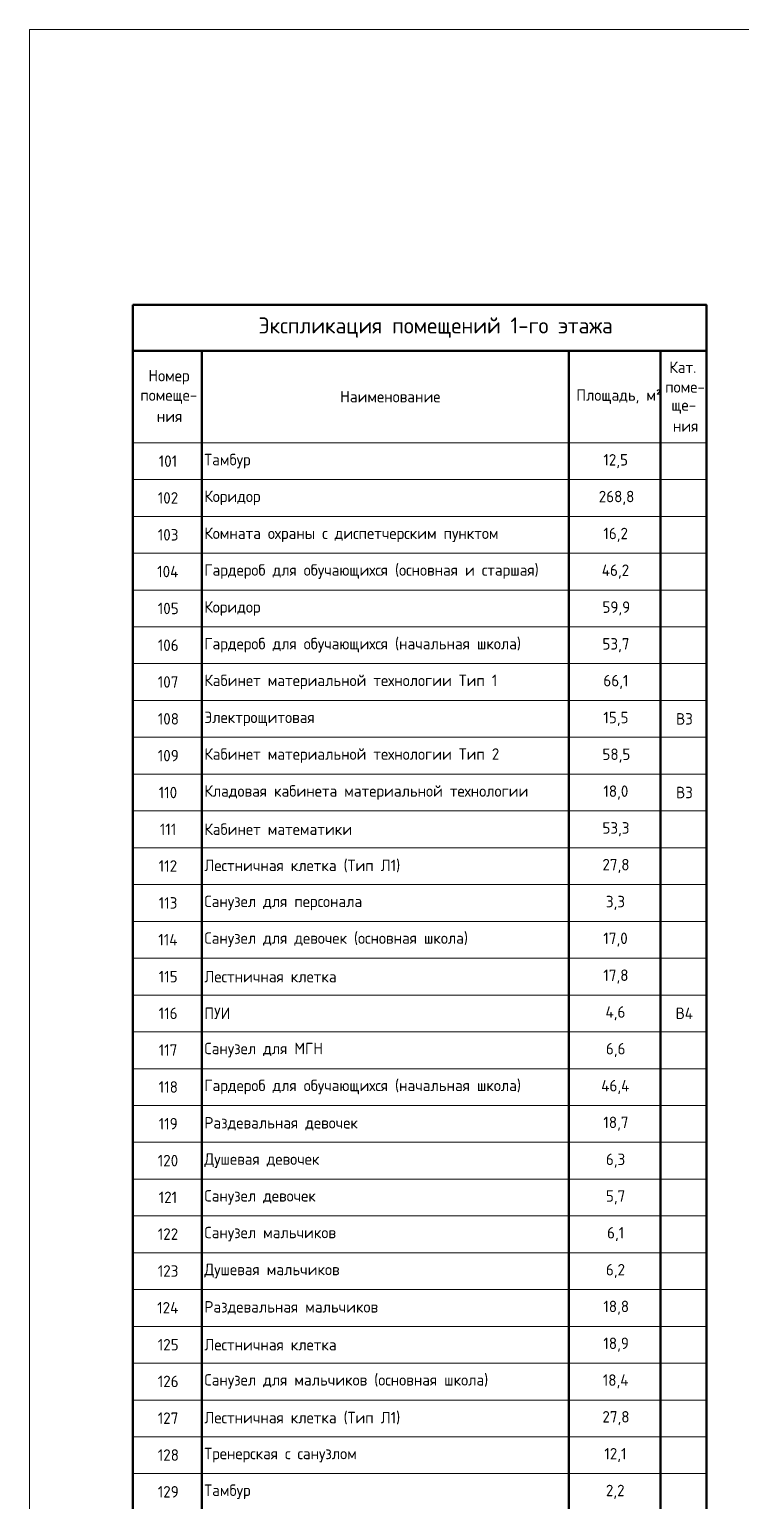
# Model space of a CAD drawing. Header units: millimetres. Extents: x -13069 to 207500, y -71366 to 56785.
# Drawn here: x 90620 to 106140, y 24720 to 56785 of the extents above; entities that cross this region are included whole.
import ezdxf

# ---------------------------------------------------------------- set-up
doc = ezdxf.new("R2010")
doc.units = ezdxf.units.MM
doc.layers.add('PDF _Геометрия', color=7, linetype='Continuous', true_color=0x999999)
doc.layers.add('PDF _зоны-номер помещения', color=7, linetype='Continuous', true_color=0xffffff)
doc.layers.add('PDF _Текст', color=7, linetype='Continuous')
doc.styles.add('PDF GOST Common', font='GOST_Common.ttf')

msp = doc.modelspace()

# ---------------------------------------------------------------- linework, layer by layer
at = {"layer": 'PDF _Геометрия', "color": 7, "lineweight": 13}
msp.add_lwpolyline([(207020.42, -26314.856), (207020.42, 56785.131), (90620.112, 56785.131), (90620.112, -26314.258)], close=True, dxfattribs=at)
at = {"layer": 'PDF _зоны-номер помещения', "color": 7, "lineweight": 50}
msp.add_lwpolyline([(92874.138, 50785.351), (92874.138, 49786.328), (105374.618, 49786.328), (105374.618, 50785.351)], close=True, dxfattribs=at)
for points in [[(92874.138, 49786.328), (92874.138, 47779.817), (92874.138, 46979.752), (92874.138, 46175.455), (92874.138, 45375.39), (92874.138, 44571.092), (92874.138, 43771.028), (92874.138, 42970.963), (92874.138, 42166.665), (92874.138, 41366.601), (92874.138, 40562.303), (92874.138, 39762.239), (92874.138, 38962.174), (92874.138, 38157.876), (92874.138, 37357.812), (92874.138, 36553.514), (92874.138, 35753.449), (92874.138, 34953.385), (92874.138, 34149.087), (92874.138, 33349.022), (92874.138, 32544.725), (92874.138, 31744.66), (92874.138, 30944.595), (92874.138, 30140.298), (92874.138, 29340.233), (92874.138, 28535.935), (92874.138, 27735.871), (92874.138, 26931.573), (92874.138, 26131.508), (92874.138, 25331.444), (92874.138, 24527.146)], [(94376.905, 49786.328), (94376.905, 47779.817), (94376.905, 46979.752), (94376.905, 46175.455), (94376.905, 45375.39), (94376.905, 44571.092), (94376.905, 43771.028), (94376.905, 42970.963), (94376.905, 42166.665), (94376.905, 41366.601), (94376.905, 40562.303), (94376.905, 39762.239), (94376.905, 38962.174), (94376.905, 38157.876), (94376.905, 37357.812), (94376.905, 36553.514), (94376.905, 35753.449), (94376.905, 34953.385), (94376.905, 34149.087), (94376.905, 33349.022), (94376.905, 32544.725), (94376.905, 31744.66), (94376.905, 30944.595), (94376.905, 30140.298), (94376.905, 29340.233), (94376.905, 28535.935), (94376.905, 27735.871), (94376.905, 26931.573), (94376.905, 26131.508), (94376.905, 25331.444), (94376.905, 24527.146)], [(102377.551, 49786.328), (102377.551, 47779.817), (102377.551, 46979.752), (102377.551, 46175.455), (102377.551, 45375.39), (102377.551, 44571.092), (102377.551, 43771.028), (102377.551, 42970.963), (102377.551, 42166.665), (102377.551, 41366.601), (102377.551, 40562.303), (102377.551, 39762.239), (102377.551, 38962.174), (102377.551, 38157.876), (102377.551, 37357.812), (102377.551, 36553.514), (102377.551, 35753.449), (102377.551, 34953.385), (102377.551, 34149.087), (102377.551, 33349.022), (102377.551, 32544.725), (102377.551, 31744.66), (102377.551, 30944.595), (102377.551, 30140.298), (102377.551, 29340.233), (102377.551, 28535.935), (102377.551, 27735.871), (102377.551, 26931.573), (102377.551, 26131.508), (102377.551, 25331.444), (102377.551, 24527.146)], [(104375.595, 49786.328), (104375.595, 47779.817), (104375.595, 46979.752), (104375.595, 46175.455), (104375.595, 45375.39), (104375.595, 44571.092), (104375.595, 43771.028), (104375.595, 42970.963), (104375.595, 42166.665), (104375.595, 41366.601), (104375.595, 40562.303), (104375.595, 39762.239), (104375.595, 38962.174), (104375.595, 38157.876), (104375.595, 37357.812), (104375.595, 36553.514), (104375.595, 35753.449), (104375.595, 34953.385), (104375.595, 34149.087), (104375.595, 33349.022), (104375.595, 32544.725), (104375.595, 31744.66), (104375.595, 30944.595), (104375.595, 30140.298), (104375.595, 29340.233), (104375.595, 28535.935), (104375.595, 27735.871), (104375.595, 26931.573), (104375.595, 26131.508), (104375.595, 25331.444), (104375.595, 24527.146)], [(105374.618, 24527.146), (105374.618, 25331.444), (105374.618, 26131.508), (105374.618, 26931.573), (105374.618, 27735.871), (105374.618, 28535.935), (105374.618, 29340.233), (105374.618, 30140.298), (105374.618, 30944.595), (105374.618, 31744.66), (105374.618, 32544.725), (105374.618, 33349.022), (105374.618, 34149.087), (105374.618, 34953.385), (105374.618, 35753.449), (105374.618, 36553.514), (105374.618, 37357.812), (105374.618, 38157.876), (105374.618, 38962.174), (105374.618, 39762.239), (105374.618, 40562.303), (105374.618, 41366.601), (105374.618, 42166.665), (105374.618, 42970.963), (105374.618, 43771.028), (105374.618, 44571.092), (105374.618, 45375.39), (105374.618, 46175.455), (105374.618, 46979.752), (105374.618, 47779.817), (105374.618, 49786.328), (105374.618, 23727.081)], [(105374.618, 10630.945), (105374.618, 11435.243), (105374.618, 12235.307), (105374.618, 13035.372), (105374.618, 13839.669), (105374.618, 14766.728), (105374.618, 15566.793), (105374.618, 16371.091), (105374.618, 17298.15), (105374.618, 18098.214), (105374.618, 18902.512), (105374.618, 19702.577), (105374.618, 20502.641), (105374.618, 21306.939), (105374.618, 22107.004), (105374.618, 22911.301), (105374.618, 23711.366), (105374.618, 25717.877), (105374.618, 9026.582), (92874.138, 9026.582)], [(94376.905, 25717.877), (94376.905, 23711.366), (94376.905, 22911.301), (94376.905, 22107.004), (94376.905, 21306.939), (94376.905, 20502.641), (94376.905, 19702.577), (94376.905, 18902.512), (94376.905, 18098.214), (94376.905, 17298.15), (94376.905, 16371.091), (94376.905, 15566.793), (94376.905, 14766.728), (94376.905, 13035.372), (94376.905, 12235.307), (94376.905, 11435.243), (94376.905, 10630.945), (94376.905, 9830.88), (94376.905, 9026.582)], [(102373.317, 25717.877), (102373.317, 23711.366), (102373.317, 22911.301), (102373.317, 22107.004), (102373.317, 21306.939), (102373.317, 20502.641), (102373.317, 19702.577), (102373.317, 18902.512), (102373.317, 18098.214), (102373.317, 17298.15), (102373.317, 16371.091), (102373.317, 15566.793), (102373.317, 14766.728), (102373.317, 13839.669), (102373.317, 13035.372), (102373.317, 12235.307), (102373.317, 11435.243), (102373.317, 10630.945), (102373.317, 9026.582)], [(104375.595, 25717.877), (104375.595, 23711.366), (104375.595, 22911.301), (104375.595, 22107.004), (104375.595, 21306.939), (104375.595, 20502.641), (104375.595, 19702.577), (104375.595, 18902.512), (104375.595, 18098.214), (104375.595, 17298.15), (104375.595, 16371.091), (104375.595, 15566.793), (104375.595, 14766.728), (104375.595, 13839.669), (104375.595, 13035.372), (104375.595, 12235.307), (104375.595, 11435.243), (104375.595, 10288.06)]]:
    msp.add_lwpolyline(points, dxfattribs=at)
at = {"layer": 'PDF _зоны-номер помещения', "color": 7, "lineweight": 20}
for points in [[(105374.618, 47779.817), (104375.595, 47779.817), (102377.551, 47779.817), (94376.905, 47779.817), (92874.138, 47779.817)], [(105374.618, 46979.752), (104375.595, 46979.752), (102377.551, 46979.752), (94376.905, 46979.752), (92874.138, 46979.752)], [(105374.618, 46175.455), (104375.595, 46175.455), (102377.551, 46175.455), (94376.905, 46175.455), (92874.138, 46175.455)], [(105374.618, 45375.39), (104375.595, 45375.39), (102377.551, 45375.39), (94376.905, 45375.39), (92874.138, 45375.39)], [(105374.618, 44571.092), (104375.595, 44571.092), (102377.551, 44571.092), (94376.905, 44571.092), (92874.138, 44571.092)], [(105374.618, 43771.028), (104375.595, 43771.028), (102377.551, 43771.028), (94376.905, 43771.028), (92874.138, 43771.028)], [(105374.618, 42970.963), (104375.595, 42970.963), (102377.551, 42970.963), (94376.905, 42970.963), (92874.138, 42970.963)], [(105374.618, 42166.665), (104375.595, 42166.665), (102377.551, 42166.665), (94376.905, 42166.665), (92874.138, 42166.665)], [(105374.618, 41366.601), (104375.595, 41366.601), (102377.551, 41366.601), (94376.905, 41366.601), (92874.138, 41366.601)], [(105374.618, 40562.303), (104375.595, 40562.303), (102377.551, 40562.303), (94376.905, 40562.303), (92874.138, 40562.303)], [(105374.618, 39762.239), (104375.595, 39762.239), (102377.551, 39762.239), (94376.905, 39762.239), (92874.138, 39762.239)], [(105374.618, 38962.174), (104375.595, 38962.174), (102377.551, 38962.174), (94376.905, 38962.174), (92874.138, 38962.174)], [(105374.618, 38157.876), (104375.595, 38157.876), (102377.551, 38157.876), (94376.905, 38157.876), (92874.138, 38157.876)], [(105374.618, 37357.812), (104375.595, 37357.812), (102377.551, 37357.812), (94376.905, 37357.812), (92874.138, 37357.812)], [(105374.618, 36553.514), (104375.595, 36553.514), (102377.551, 36553.514), (94376.905, 36553.514), (92874.138, 36553.514)], [(105374.618, 35753.449), (104375.595, 35753.449), (102377.551, 35753.449), (94376.905, 35753.449), (92874.138, 35753.449)], [(105374.618, 34953.385), (104375.595, 34953.385), (102377.551, 34953.385), (94376.905, 34953.385), (92874.138, 34953.385)], [(105374.618, 34149.087), (104375.595, 34149.087), (102377.551, 34149.087), (94376.905, 34149.087), (92874.138, 34149.087)], [(105374.618, 33349.022), (104375.595, 33349.022), (102377.551, 33349.022), (94376.905, 33349.022), (92874.138, 33349.022)], [(105374.618, 32544.725), (104375.595, 32544.725), (102377.551, 32544.725), (94376.905, 32544.725), (92874.138, 32544.725)], [(105374.618, 31744.66), (104375.595, 31744.66), (102377.551, 31744.66), (94376.905, 31744.66), (92874.138, 31744.66)], [(105374.618, 30944.595), (104375.595, 30944.595), (102377.551, 30944.595), (94376.905, 30944.595), (92874.138, 30944.595)], [(105374.618, 30140.298), (104375.595, 30140.298), (102377.551, 30140.298), (94376.905, 30140.298), (92874.138, 30140.298)], [(105374.618, 29340.233), (104375.595, 29340.233), (102377.551, 29340.233), (94376.905, 29340.233), (92874.138, 29340.233)], [(105374.618, 28535.935), (104375.595, 28535.935), (102377.551, 28535.935), (94376.905, 28535.935), (92874.138, 28535.935)], [(105374.618, 27735.871), (104375.595, 27735.871), (102377.551, 27735.871), (94376.905, 27735.871), (92874.138, 27735.871)], [(105374.618, 26931.573), (104375.595, 26931.573), (102377.551, 26931.573), (94376.905, 26931.573), (92874.138, 26931.573)], [(105374.618, 26131.508), (104375.595, 26131.508), (102377.551, 26131.508), (94376.905, 26131.508), (92874.138, 26131.508)], [(105374.618, 25331.444), (104375.595, 25331.444), (102377.551, 25331.444), (94376.905, 25331.444), (92874.138, 25331.444)]]:
    msp.add_lwpolyline(points, dxfattribs=at)

# ---------------------------------------------------------------- texts
at = {"layer": 'PDF _Текст', "attachment_point": 4, "style": 'PDF GOST Common'}
for s, insert, char_height in [('Экспликация помещений 1-го этажа', (95613.715, 50290.032), 349.98688), ('Кат.', (104567.202, 49426.539), 249.9906), ('Номер', (93213.414, 49210.635), 249.9906), ('помеще-', (93035.613, 48787.304), 249.9906), ('Наименование', (97391.705, 48787.304), 249.99057), ('Площадь, м²', (102539.435, 48787.304), 249.99057), ('поме-', (104474.065, 48998.97), 249.9906), ('ще-', (104609.534, 48571.409), 249.9906), ('ния', (93395.452, 48359.743), 249.9906), ('ния', (104643.399, 48148.068), 249.9906), ('101', (93437.783, 47381.848), 249.9906), ('Тамбур', (94432.612, 47381.848), 249.9906), ('12,5', (103127.872, 47381.848), 249.9906), ('102', (93416.613, 46581.744), 249.9906), ('Коридор', (94432.612, 46581.744), 249.9906), ('268,8', (103026.268, 46581.744), 249.9906), ('103', (93416.613, 45777.412), 249.9906), ('Комната охраны с диспетчерским пунктом', (94432.612, 45777.412), 249.99057), ('16,2', (103127.872, 45777.412), 249.9906), ('104', (93403.918, 44977.317), 249.9906), ('Гардероб для обучающихся (основная и старшая)', (94432.612, 44977.317), 249.99057), ('46,2', (103093.999, 44977.317), 249.9906), ('105', (93416.613, 44172.985), 249.9906), ('Коридор', (94432.612, 44172.985), 249.9906), ('59,9', (103106.702, 44172.985), 249.9906), ('106', (93416.613, 43372.886), 249.9906), ('Гардероб для обучающихся (начальная школа)', (94432.612, 43372.886), 249.99057), ('53,7', (103106.702, 43372.886), 249.9906), ('107', (93416.613, 42572.787), 249.9906), ('Кабинет материальной технологии Тип 1', (94432.612, 42572.787), 249.99057), ('66,1', (103127.872, 42572.787), 249.9906), ('108', (93416.613, 41768.455), 249.9906), ('Электрощитовая', (94432.612, 41768.455), 249.99057), ('15,5', (103127.872, 41768.455), 249.9906), ('В3', (104711.129, 41768.455), 249.9906), ('109', (93416.613, 40968.356), 249.9906), ('Кабинет материальной технологии Тип 2', (94432.612, 40968.356), 249.99057), ('58,5', (103106.702, 40968.356), 249.9906), ('110', (93437.783, 40164.024), 249.9906), ('Кладовая кабинета материальной технологии', (94432.612, 40164.024), 249.99057), ('18,0', (103127.872, 40164.024), 249.9906), ('В3', (104711.129, 40164.024), 249.9906), ('111', (93463.182, 39363.924), 249.9906), ('Кабинет математики', (94432.612, 39363.924), 249.99057), ('53,3', (103106.702, 39363.924), 249.9906), ('112', (93437.783, 38563.825), 249.9906), ('Лестничная клетка (Тип Л1)', (94432.612, 38563.825), 249.99057), ('27,8', (103106.702, 38563.825), 249.9906), ('113', (93437.783, 37759.493), 249.9906), ('Санузел для персонала', (94432.612, 37759.493), 249.99057), ('3,3', (103182.899, 37759.493), 249.9906), ('114', (93429.317, 36959.394), 249.9906), ('Санузел для девочек (основная школа)', (94432.612, 36959.394), 249.99057), ('17,0', (103127.872, 36959.394), 249.9906), ('115', (93437.783, 36155.062), 249.9906), ('Лестничная клетка', (94432.612, 36155.062), 249.99057), ('17,8', (103127.872, 36155.062), 249.9906), ('116', (93437.783, 35354.963), 249.9906), ('ПУИ', (94432.612, 35354.963), 249.9906), ('4,6', (103174.433, 35354.963), 249.9906), ('В4', (104702.663, 35354.963), 249.9906), ('117', (93437.783, 34554.864), 249.9906), ('Санузел для МГН', (94432.612, 34554.864), 249.99057), ('6,6', (103182.899, 34554.864), 249.9906), ('118', (93437.783, 33750.532), 249.9906), ('Гардероб для обучающихся (начальная школа)', (94432.612, 33750.532), 249.99057), ('46,4', (103081.303, 33750.532), 249.9906), ('119', (93437.783, 32950.433), 249.9906), ('Раздевальная девочек', (94432.612, 32950.433), 249.99057), ('18,7', (103127.872, 32950.433), 249.9906), ('120', (93416.613, 32146.1), 249.9906), ('Душевая девочек', (94432.612, 32146.1), 249.99057), ('6,3', (103182.899, 32146.1), 249.9906), ('121', (93437.783, 31346.001), 249.9906), ('Санузел девочек', (94432.612, 31346.001), 249.99057), ('5,7', (103182.899, 31346.001), 249.9906), ('122', (93416.613, 30545.902), 249.9906), ('Санузел мальчиков', (94432.612, 30545.902), 249.99057), ('6,1', (103208.298, 30545.902), 249.9906), ('123', (93416.613, 29741.57), 249.9906), ('Душевая мальчиков', (94432.612, 29741.57), 249.99057), ('6,2', (103182.899, 29741.57), 249.9906), ('124', (93403.918, 28941.475), 249.9906), ('Раздевальная мальчиков', (94432.612, 28941.475), 249.99057), ('18,8', (103127.872, 28941.475), 249.9906), ('125', (93416.613, 28137.143), 249.9906), ('Лестничная клетка', (94432.612, 28137.143), 249.99057), ('18,9', (103127.872, 28137.143), 249.9906), ('126', (93416.613, 27337.04), 249.9906), ('Санузел для мальчиков (основная школа)', (94432.612, 27337.04), 249.99057), ('18,4', (103115.169, 27337.04), 249.9906), ('127', (93416.613, 26536.945), 249.9906), ('Лестничная клетка (Тип Л1)', (94432.612, 26536.945), 249.99057), ('27,8', (103106.702, 26536.945), 249.9906), ('128', (93416.613, 25732.613), 249.9906), ('Тренерская с санузлом', (94432.612, 25732.613), 249.99057), ('12,1', (103149.034, 25732.613), 249.9906), ('129', (93416.613, 24932.51), 249.9906), ('Тамбур', (94432.612, 24932.51), 249.9906), ('2,2', (103182.899, 24932.51), 249.9906)]:
    msp.add_mtext(s, dxfattribs=dict(at, insert=insert, char_height=char_height))

doc.saveas('drawing.dxf')
